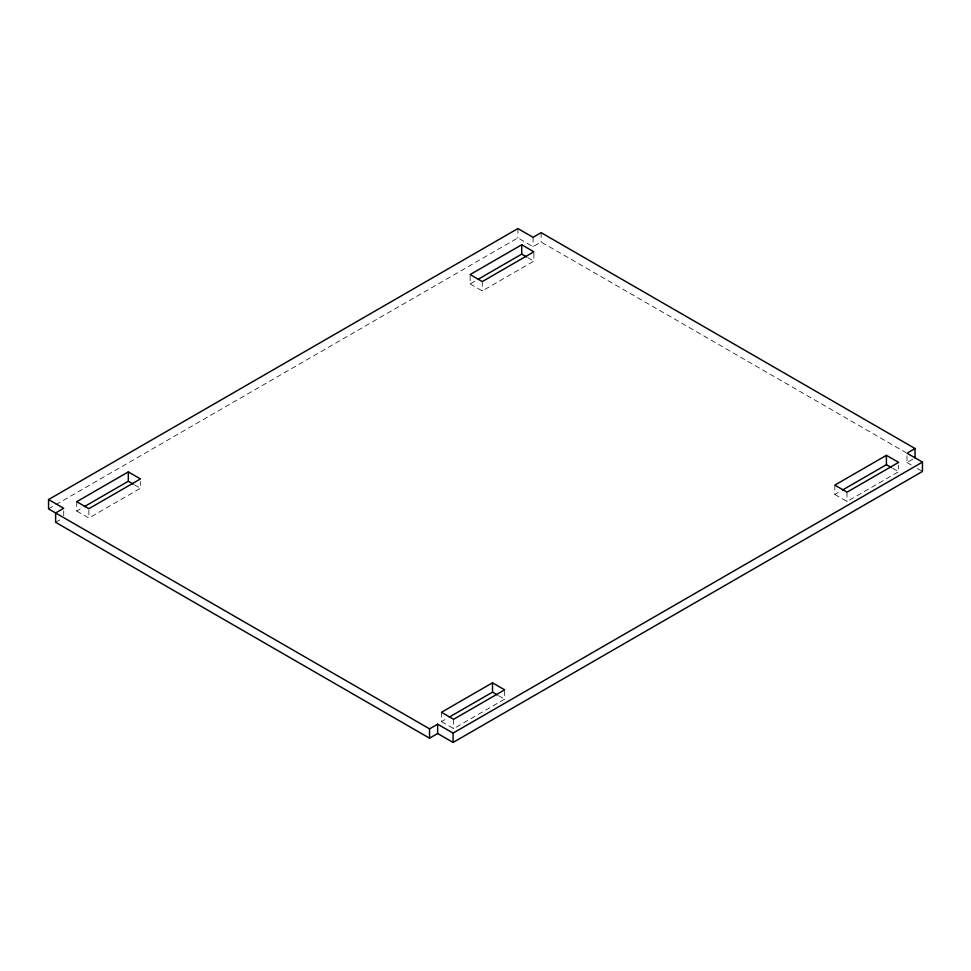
<?xml version="1.0" encoding="UTF-8"?>
<svg xmlns="http://www.w3.org/2000/svg" width="971" height="971" viewBox="0 0 971 971"><rect width="100%" height="100%" fill="white"/><g stroke="black" fill="none" stroke-linecap="round" stroke-linejoin="round"><path stroke-width="0.73" stroke-dasharray="4.86 3.64" d="M48.55 508.889L517.919 237.907L533.079 246.658L541.138 242.01L905.87 452.583M55.626 522.313L60.251 519.643M76.733 501.691L76.733 511.037L83.178 507.323M470.134 275.898L470.134 283.908L476.579 280.194M76.733 511.037L88.871 518.053L140.455 488.267L140.455 481.592M470.134 283.908L482.271 290.924L533.856 261.138L533.856 251.792M441.465 712.277L441.465 721.623L446.709 718.601M834.829 485.124L834.829 494.47L841.274 490.743M906.999 455.86L906.999 462.536L915.046 457.887M441.465 721.623L453.615 728.638L504.653 699.169L504.653 689.823M834.829 494.47L847.015 501.509L898.612 471.724L898.612 465.048M906.999 462.536L912.145 465.51M917.304 468.483L922.45 471.457M527.787 257.631L533.856 261.138M892.507 468.204L898.612 471.724M134.386 484.76L140.455 488.267M498.584 695.661L504.653 699.169M847.015 492.163L847.015 501.509M541.138 232.664L541.138 242.01M533.079 237.312L533.079 246.658M517.919 228.561L517.919 237.907M482.271 281.578L482.271 290.924M453.615 719.293L453.615 728.638M88.871 510.042L88.871 518.053M63.722 510.964L63.722 516.305"/><path stroke-width="1.46" d="M48.55 499.543L63.722 508.294L55.626 512.967L55.626 522.313L429.546 738.191L437.642 733.53L453.081 742.439L922.45 471.457L922.45 462.111L453.081 733.093L437.642 724.184L429.546 728.857L48.55 508.889L48.55 499.543L517.919 228.561L533.079 237.312L541.138 232.664L915.046 448.541L915.046 457.887M128.318 471.906L76.733 501.691L88.871 508.707L140.455 478.921L128.318 471.906L128.318 481.252L84.465 506.571M521.718 244.777L470.134 274.562L482.271 281.578L533.856 251.792L521.718 244.777L521.718 254.123L477.866 279.442M492.503 682.807L441.465 712.277L453.615 719.293L504.653 689.823L492.503 682.807L492.503 692.153L449.318 717.083M886.414 455.338L834.829 485.124L847.015 492.163L898.612 462.378L886.414 455.338L886.414 464.684L842.561 490.003M915.046 448.541L906.999 453.19L922.45 462.111M521.718 254.123L526.573 256.927M886.414 464.684L891.293 467.5M128.318 481.252L133.173 484.056M492.503 692.153L497.37 694.957M453.081 733.093L453.081 742.439M437.642 724.184L437.642 733.53M429.546 728.857L429.546 738.191"/></g></svg>
